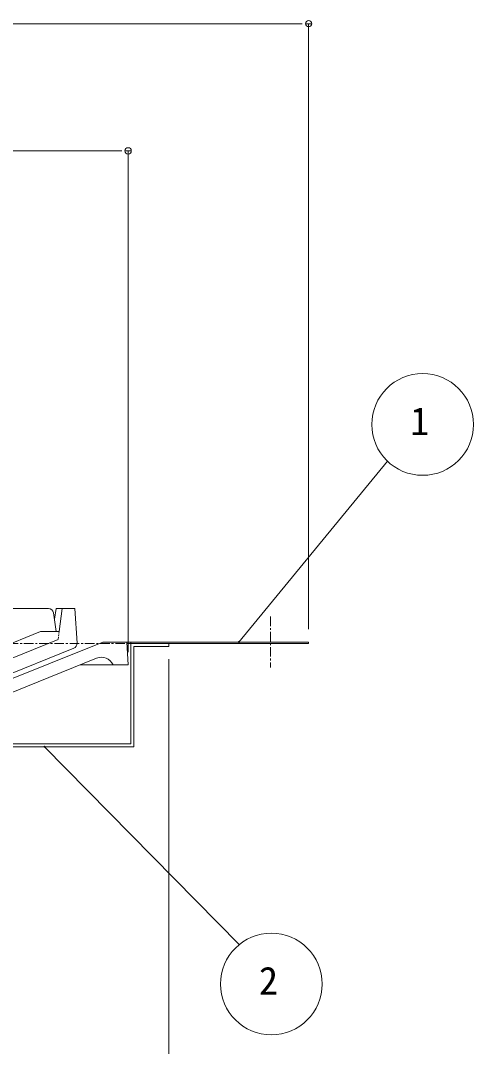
# Model space of a CAD drawing. Units: millimetres, scale not verified. Extents: x -1380 to 1380, y -955 to 955.
# Drawn here: x -322.3 to -144.1, y -661 to -257.5 of the extents above; entities that cross this region are included whole.
import ezdxf
from ezdxf.enums import TextEntityAlignment as Align

# ---------------------------------------------------------------- set-up
doc = ezdxf.new("R2010")
doc.units = ezdxf.units.MM
doc.header["$LTSCALE"] = 3
doc.linetypes.add('USER1', pattern=[2, 1.25, -0.25, 0.25, -0.25])
doc.linetypes.add('USER2', pattern=[0.375, 0.25, -0.125])
for name, color, linetype, lineweight in [('0-0_0', 7, 'Continuous', 15), ('0-2_L-2', 7, 'Continuous', 18), ('0-3_L-1', 7, 'Continuous', 18), ('0-4_L-5', 2, 'USER1', 18), ('0-9_SUNPO', 7, 'Continuous', 18), ('0-C_L-1b', 150, 'Continuous', 18)]:
    doc.layers.add(name, color=color, linetype=linetype, lineweight=lineweight)
doc.styles.add('ＭＳ ゴシック', font='')
doc.styles.get('ＭＳ ゴシック').set_extended_font_data('MS Gothic')

msp = doc.modelspace()

# ---------------------------------------------------------------- linework, layer by layer
at = {"layer": '0-0_0'}
for p, q in [((-211.432, -258.756), (-213.932, -258.756)), ((-207.682, -258.756), (-210.182, -258.756)), ((-282.432, -308.756), (-284.932, -308.756)), ((-278.682, -308.756), (-281.182, -308.756)), ((-236.465, -502.045), (-236.227, -501.755)), ((-312.968, -542.966), (-312.705, -543.234))]:
    msp.add_line(p, q, dxfattribs=at)
for centre, radius in [((-208.932, -258.756), 1.25), ((-279.932, -308.756), 1.25), ((-236.346, -501.9), 0.188), ((-312.837, -543.1), 0.188)]:
    msp.add_circle(centre, radius, dxfattribs=at)
at = {"layer": '0-2_L-2'}
for p, q in [((-289.932, -501.9), (-340.65, -522.391)), ((-292.342, -508.266), (-320.198, -519.521)), ((-298.861, -510.9), (-279.932, -510.9)), ((-320.198, -519.521), (-338.205, -526.796))]:
    msp.add_line(p, q, dxfattribs=at)
msp.add_lwpolyline([(-263.932, -502.5), (-278.932, -502.5), (-278.932, -541.9), (-339.932, -541.9), (-339.932, -543.1), (-277.732, -543.1), (-277.732, -503.7), (-263.932, -503.7)], close=True, dxfattribs=at)
msp.add_lwpolyline([(-289.932, -501.9), (-280.432, -501.9), (-279.932, -510.9)], dxfattribs=at)
msp.add_arc((-290.469, -512.902), 5, 23.60407, 112, dxfattribs=at)
at = {"layer": '0-3_L-1'}
for p, q in [((-278.932, -501.9), (-280.432, -501.9)), ((-278.932, -502.5), (-280.395, -502.5))]:
    msp.add_line(p, q, dxfattribs=at)
msp.add_lwpolyline([(-208.932, -502.5), (-278.932, -502.5), (-278.932, -501.9), (-208.932, -501.9)], close=True, dxfattribs=at)
at = {"layer": '0-4_L-5'}
for p, q in [((-223.932, -491.9), (-223.932, -511.9)), ((-620.932, -502.5), (-278.932, -502.5))]:
    msp.add_line(p, q, dxfattribs=at)
at = {"layer": '0-9_SUNPO'}
for p, q in [((-685.932, -258.756), (-213.932, -258.756)), ((-208.932, -496.9), (-208.932, -258.756)), ((-614.932, -308.756), (-284.932, -308.756)), ((-279.932, -505.9), (-279.932, -308.756)), ((-236.346, -501.9), (-177.879, -430.842)), ((-263.932, -508.7), (-263.932, -709.36)), ((-312.837, -543.1), (-236.207, -620.864))]:
    msp.add_line(p, q, dxfattribs=at)
for centre in [(-164.088, -416.357), (-223.597, -636.387)]:
    msp.add_circle(centre, 20, dxfattribs=at)
at = {"layer": '0-C_L-1b'}
for p, q in [((-338.427, -488.783), (-311.258, -488.783)), ((-309.28, -490.492), (-308.207, -497.783)), ((-308.232, -488.783), (-308.922, -492.924)), ((-308.232, -488.783), (-300.932, -488.783)), ((-305.932, -488.783), (-307.048, -497.783)), ((-300.932, -488.783), (-300.029, -502.338)), ((-338.932, -507.676), (-314.446, -497.783)), ((-314.446, -497.783), (-307.048, -497.783)), ((-359.166, -521.783), (-307.432, -500.881)), ((-344.484, -521.783), (-301.275, -504.326))]:
    msp.add_line(p, q, dxfattribs=at)
at = {"layer": '0-C_L-1b', "linetype": 'USER2'}
msp.add_line((-307.048, -497.783), (-307.432, -500.881), dxfattribs=at)
at = {"layer": '0-C_L-1b'}
for centre, start, end in [((-311.258, -490.783), 8.37288, 90), ((-302.024, -502.471), 292, 3.81407)]:
    msp.add_arc(centre, 2, start, end, dxfattribs=at)

# ---------------------------------------------------------------- texts
at = {"layer": '0-9_SUNPO', "style": 'ＭＳ ゴシック'}
for s, p in [('1', (-168.961, -423.857)), ('2', (-228.47, -643.887))]:
    msp.add_text(s, height=11, dxfattribs=at).set_placement(p, align=Align.BOTTOM_LEFT)

doc.saveas('drawing.dxf')
